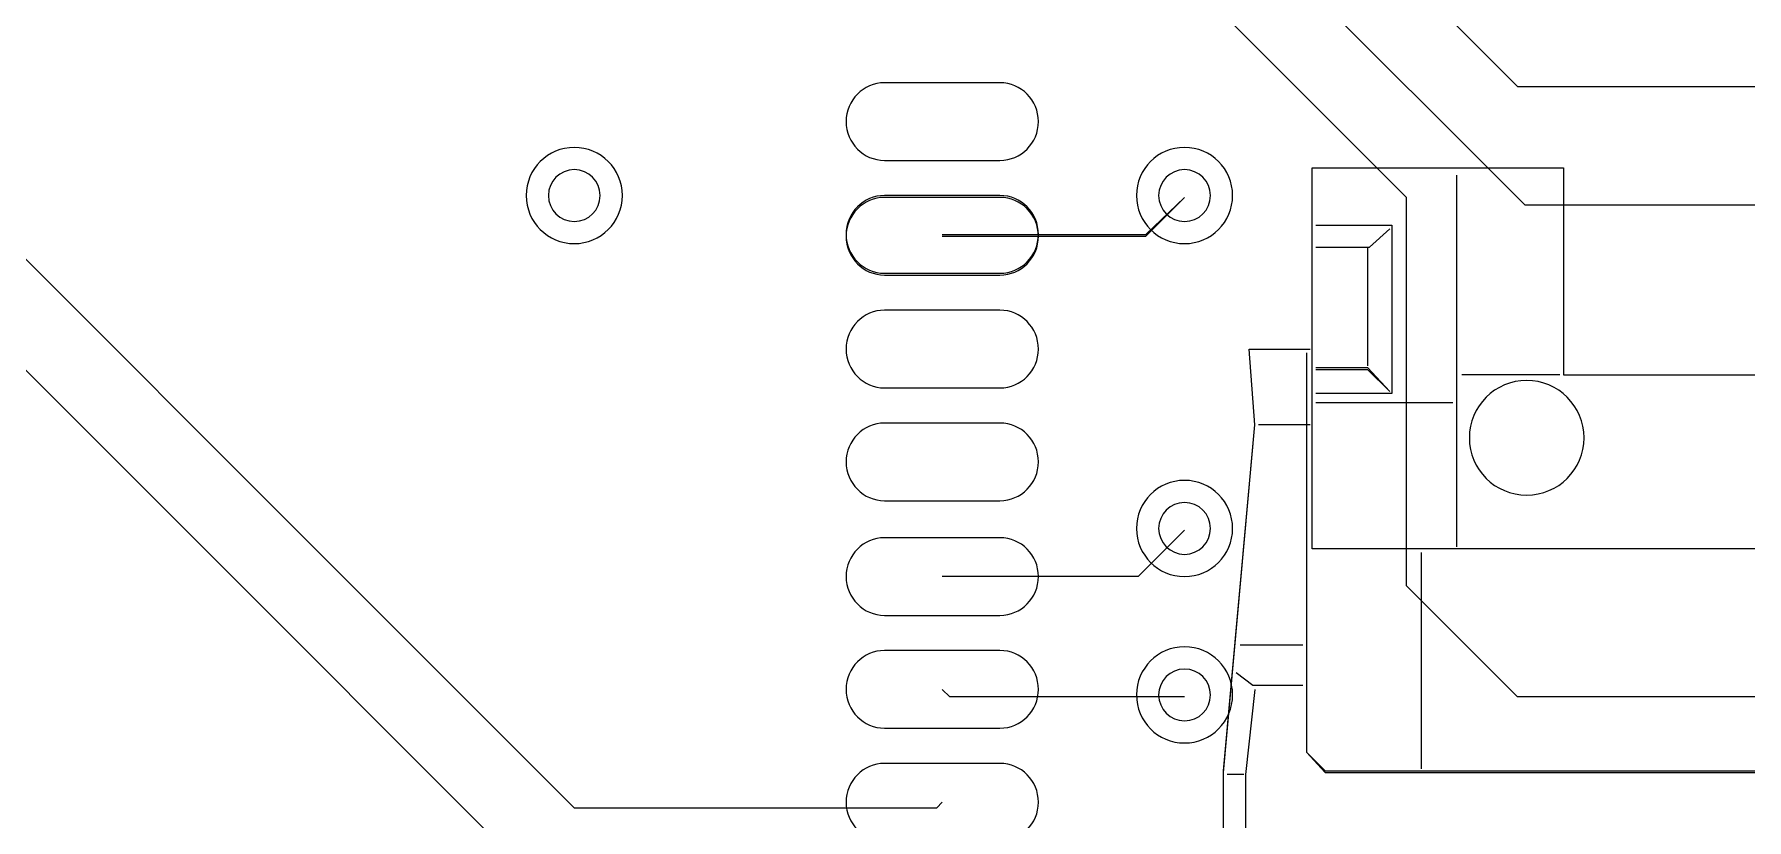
# Model space of a CAD drawing. Extents: x 82 to 212, y 79 to 137.
# Drawn here: x 159.82 to 179.42, y 105.19 to 114.18 of the extents above; entities that cross this region are included whole.
import ezdxf

# ---------------------------------------------------------------- set-up
doc = ezdxf.new("R2010")
doc.units = 0
doc.layers.add('Circuit_2013-04-18', color=7, linetype='CONTINUOUS')
doc.layers.add('Circuit_2013-08-08', color=7, linetype='CONTINUOUS')

msp = doc.modelspace()

# ---------------------------------------------------------------- linework, layer by layer
at = {"layer": 'Circuit_2013-04-18', "color": 5}
for points in [[(165.615056, 123.6345), (165.636222, 122.068167), (171.838056, 122.068167), (174.251056, 118.279333), (174.251056, 114.850333), (176.875722, 112.225667), (180.812722, 112.225667)], [(167.901056, 123.6345), (171.541722, 123.6345), (174.886056, 118.660333), (174.886056, 115.485333), (176.791056, 113.580333), (183.119889, 113.580333), (183.119889, 112.310333)], [(156.471056, 121.814167), (156.471056, 114.850333), (165.996056, 105.325333), (170.144722, 105.325333), (170.208222, 105.388833)], [(155.709056, 120.798167), (155.709056, 114.342333), (165.996056, 104.055333), (170.165889, 104.055333), (170.208222, 104.0765)], [(185.892722, 112.225667), (185.892722, 106.595333), (176.791056, 106.595333), (175.521056, 107.865333), (175.521056, 112.310333), (173.362056, 114.469333), (163.075056, 114.469333), (163.096222, 114.8715), (163.096222, 117.9195)], [(170.208222, 111.865833), (172.536556, 111.865833), (172.981056, 112.310333)], [(172.981056, 108.500333), (172.451889, 107.971167), (170.208222, 107.971167)], [(172.981056, 106.595333), (170.292889, 106.595333), (170.208222, 106.68)]]:
    msp.add_lwpolyline(points, dxfattribs=at)
at = {"layer": 'Circuit_2013-04-18', "color": 7}
for points in [[(170.868622, 113.622667), (169.547822, 113.622667)], [(169.107556, 113.178167), (169.107556, 113.178167)], [(169.547822, 112.733667), (170.868622, 112.733667)], [(166.292389, 112.3315), (166.292389, 112.3315)], [(166.546389, 112.3315), (166.546389, 112.3315)], [(170.868622, 112.310333), (169.547822, 112.310333)], [(173.277389, 112.3315), (173.277389, 112.3315)], [(173.531389, 112.3315), (173.531389, 112.3315)], [(169.107556, 111.865833), (169.107556, 111.865833)], [(169.547822, 111.421333), (170.868622, 111.421333)], [(170.868622, 111.019167), (169.547822, 111.019167)], [(169.107556, 110.574667), (169.107556, 110.574667)], [(169.547822, 110.130167), (170.868622, 110.130167)], [(170.868622, 109.728), (169.547822, 109.728)], [(177.553056, 109.558667), (177.553056, 109.558667)], [(169.107556, 109.2835), (169.107556, 109.2835)], [(169.547822, 108.839), (170.868622, 108.839)], [(170.868622, 108.415667), (169.547822, 108.415667)], [(173.277389, 108.5215), (173.277389, 108.5215)], [(173.531389, 108.5215), (173.531389, 108.5215)], [(169.107556, 107.971167), (169.107556, 107.971167)], [(169.547822, 107.526667), (170.868622, 107.526667)], [(170.868622, 107.1245), (169.547822, 107.1245)], [(169.107556, 106.68), (169.107556, 106.68)], [(173.277389, 106.6165), (173.277389, 106.6165)], [(173.531389, 106.6165), (173.531389, 106.6165)], [(169.547822, 106.2355), (170.868622, 106.2355)], [(170.868622, 105.833333), (169.547822, 105.833333)], [(169.107556, 105.388833), (169.107556, 105.388833)]]:
    msp.add_lwpolyline(points, dxfattribs=at)
at = {"layer": 'Circuit_2013-04-18', "color": 6}
for points in [[(186.993389, 110.278333), (186.993389, 112.649), (189.491056, 112.649), (189.491056, 108.288667), (174.441556, 108.288667), (174.441556, 112.649), (177.320222, 112.649), (177.320222, 110.278333), (186.993389, 110.278333), (187.861222, 110.278333)], [(176.092556, 112.564333), (176.092556, 108.309833)], [(174.483889, 111.992833), (175.351722, 111.992833), (175.351722, 110.066667), (174.483889, 110.066667)], [(174.483889, 111.738833), (175.076556, 111.738833), (175.097722, 111.738833), (175.330556, 111.9505)], [(175.076556, 111.738833), (175.076556, 110.384167)], [(189.575722, 110.574667), (190.253056, 110.574667), (190.147222, 109.706833), (190.591722, 105.7275), (190.591722, 104.690333), (190.083722, 104.690333), (190.083722, 90.191167), (190.591722, 90.191167), (190.591722, 82.698167), (186.993389, 82.698167), (186.993389, 88.519), (177.362556, 88.519), (177.362556, 82.698167), (173.404389, 82.698167), (173.404389, 87.5665), (173.404389, 90.191167), (173.912389, 90.191167), (173.912389, 104.690333), (173.425556, 104.690333), (173.425556, 105.7275), (173.785389, 109.706833), (173.721889, 110.574667), (174.420389, 110.574667)], [(174.378056, 110.532333), (174.378056, 105.960333), (174.589722, 105.7275), (189.279389, 105.7275), (189.385222, 105.769833), (189.491056, 105.812167), (189.554556, 105.918), (189.575722, 106.023833), (189.575722, 110.532333)], [(174.483889, 110.341833), (175.076556, 110.341833), (175.330556, 110.087833)], [(177.277889, 110.278333), (176.156056, 110.278333)], [(176.050222, 109.960833), (174.483889, 109.960833)], [(174.420389, 109.706833), (173.827722, 109.706833)], [(175.690389, 108.246333), (175.690389, 105.769833)], [(173.616056, 107.188), (174.335722, 107.188)], [(174.335722, 106.722333), (173.764222, 106.722333), (173.573722, 106.8705)], [(173.785389, 106.68), (173.679556, 105.706333), (173.679556, 104.7115)], [(173.658389, 105.706333), (173.467889, 105.706333)]]:
    msp.add_lwpolyline(points, dxfattribs=at)
at = {"layer": 'Circuit_2013-04-18', "color": 7}
for points in [[(169.547822, 113.622667), (169.304671, 113.622667), (169.107556, 113.423658), (169.107556, 113.178167)], [(171.308889, 113.178167), (171.308889, 113.423658), (171.111774, 113.622667), (170.868622, 113.622667)], [(169.107556, 113.178167), (169.107556, 112.932676), (169.304671, 112.733667), (169.547822, 112.733667)], [(170.868622, 112.733667), (171.111774, 112.733667), (171.308889, 112.932676), (171.308889, 113.178167)], [(165.996056, 112.881833), (165.692114, 112.881833), (165.445722, 112.635439), (165.445722, 112.3315)], [(166.546389, 112.3315), (166.546389, 112.635439), (166.299998, 112.881833), (165.996056, 112.881833)], [(172.981056, 112.881833), (172.677114, 112.881833), (172.430722, 112.635439), (172.430722, 112.3315)], [(173.531389, 112.3315), (173.531389, 112.635439), (173.284998, 112.881833), (172.981056, 112.881833)], [(165.996056, 112.627833), (165.832395, 112.627833), (165.699722, 112.495161), (165.699722, 112.3315)], [(166.292389, 112.3315), (166.292389, 112.495161), (166.159716, 112.627833), (165.996056, 112.627833)], [(172.981056, 112.627833), (172.817395, 112.627833), (172.684722, 112.495161), (172.684722, 112.3315)], [(173.277389, 112.3315), (173.277389, 112.495161), (173.144716, 112.627833), (172.981056, 112.627833)], [(165.445722, 112.3315), (165.445722, 112.027558), (165.692114, 111.781167), (165.996056, 111.781167)], [(165.699722, 112.3315), (165.699722, 112.167839), (165.832395, 112.035167), (165.996056, 112.035167)], [(165.996056, 111.781167), (166.299998, 111.781167), (166.546389, 112.027558), (166.546389, 112.3315)], [(165.996056, 112.035167), (166.159716, 112.035167), (166.292389, 112.167839), (166.292389, 112.3315)], [(169.547822, 112.310333), (169.304671, 112.310333), (169.107556, 112.111324), (169.107556, 111.865833)], [(171.308889, 111.865833), (171.308889, 112.111324), (171.111774, 112.310333), (170.868622, 112.310333)], [(172.430722, 112.3315), (172.430722, 112.027558), (172.677114, 111.781167), (172.981056, 111.781167)], [(172.684722, 112.3315), (172.684722, 112.167839), (172.817395, 112.035167), (172.981056, 112.035167)], [(172.981056, 111.781167), (173.284998, 111.781167), (173.531389, 112.027558), (173.531389, 112.3315)], [(172.981056, 112.035167), (173.144716, 112.035167), (173.277389, 112.167839), (173.277389, 112.3315)], [(169.107556, 111.865833), (169.107556, 111.620342), (169.304671, 111.421333), (169.547822, 111.421333)], [(170.868622, 111.421333), (171.111774, 111.421333), (171.308889, 111.620342), (171.308889, 111.865833)], [(169.547822, 111.019167), (169.304671, 111.019167), (169.107556, 110.820158), (169.107556, 110.574667)], [(171.308889, 110.574667), (171.308889, 110.820158), (171.111774, 111.019167), (170.868622, 111.019167)], [(169.107556, 110.574667), (169.107556, 110.329176), (169.304671, 110.130167), (169.547822, 110.130167)], [(170.868622, 110.130167), (171.111774, 110.130167), (171.308889, 110.329176), (171.308889, 110.574667)], [(176.896889, 110.214833), (176.534499, 110.214833), (176.240722, 109.921057), (176.240722, 109.558667)], [(177.553056, 109.558667), (177.553056, 109.921057), (177.259279, 110.214833), (176.896889, 110.214833)], [(169.547822, 109.728), (169.304671, 109.728), (169.107556, 109.528991), (169.107556, 109.2835)], [(171.308889, 109.2835), (171.308889, 109.528991), (171.111774, 109.728), (170.868622, 109.728)], [(176.240722, 109.558667), (176.240722, 109.196276), (176.534499, 108.9025), (176.896889, 108.9025)], [(176.896889, 108.9025), (177.259279, 108.9025), (177.553056, 109.196276), (177.553056, 109.558667)], [(169.107556, 109.2835), (169.107556, 109.038009), (169.304671, 108.839), (169.547822, 108.839)], [(170.868622, 108.839), (171.111774, 108.839), (171.308889, 109.038009), (171.308889, 109.2835)], [(172.981056, 109.071833), (172.677114, 109.071833), (172.430722, 108.825439), (172.430722, 108.5215)], [(173.531389, 108.5215), (173.531389, 108.825439), (173.284998, 109.071833), (172.981056, 109.071833)], [(172.981056, 108.817833), (172.817395, 108.817833), (172.684722, 108.685161), (172.684722, 108.5215)], [(173.277389, 108.5215), (173.277389, 108.685161), (173.144716, 108.817833), (172.981056, 108.817833)], [(169.547822, 108.415667), (169.304671, 108.415667), (169.107556, 108.216658), (169.107556, 107.971167)], [(171.308889, 107.971167), (171.308889, 108.216658), (171.111774, 108.415667), (170.868622, 108.415667)], [(172.430722, 108.5215), (172.430722, 108.217558), (172.677114, 107.971167), (172.981056, 107.971167)], [(172.684722, 108.5215), (172.684722, 108.357839), (172.817395, 108.225167), (172.981056, 108.225167)], [(172.981056, 107.971167), (173.284998, 107.971167), (173.531389, 108.217558), (173.531389, 108.5215)], [(172.981056, 108.225167), (173.144716, 108.225167), (173.277389, 108.357839), (173.277389, 108.5215)], [(169.107556, 107.971167), (169.107556, 107.725676), (169.304671, 107.526667), (169.547822, 107.526667)], [(170.868622, 107.526667), (171.111774, 107.526667), (171.308889, 107.725676), (171.308889, 107.971167)], [(169.547822, 107.1245), (169.304671, 107.1245), (169.107556, 106.925491), (169.107556, 106.68)], [(171.308889, 106.68), (171.308889, 106.925491), (171.111774, 107.1245), (170.868622, 107.1245)], [(172.981056, 107.166833), (172.677114, 107.166833), (172.430722, 106.920439), (172.430722, 106.6165)], [(173.531389, 106.6165), (173.531389, 106.920439), (173.284998, 107.166833), (172.981056, 107.166833)], [(172.981056, 106.912833), (172.817395, 106.912833), (172.684722, 106.780161), (172.684722, 106.6165)], [(173.277389, 106.6165), (173.277389, 106.780161), (173.144716, 106.912833), (172.981056, 106.912833)], [(169.107556, 106.68), (169.107556, 106.434509), (169.304671, 106.2355), (169.547822, 106.2355)], [(170.868622, 106.2355), (171.111774, 106.2355), (171.308889, 106.434509), (171.308889, 106.68)], [(172.430722, 106.6165), (172.430722, 106.312558), (172.677114, 106.066167), (172.981056, 106.066167)], [(172.684722, 106.6165), (172.684722, 106.452839), (172.817395, 106.320167), (172.981056, 106.320167)], [(172.981056, 106.066167), (173.284998, 106.066167), (173.531389, 106.312558), (173.531389, 106.6165)], [(172.981056, 106.320167), (173.144716, 106.320167), (173.277389, 106.452839), (173.277389, 106.6165)], [(169.547822, 105.833333), (169.304671, 105.833333), (169.107556, 105.634324), (169.107556, 105.388833)], [(171.308889, 105.388833), (171.308889, 105.634324), (171.111774, 105.833333), (170.868622, 105.833333)], [(169.107556, 105.388833), (169.107556, 105.143342), (169.304671, 104.944333), (169.547822, 104.944333)], [(170.868622, 104.944333), (171.111774, 104.944333), (171.308889, 105.143342), (171.308889, 105.388833)]]:
    msp.add_open_spline(points, degree=3, dxfattribs=at)
at = {"layer": 'Circuit_2013-08-08', "color": 5}
for points in [[(165.615056, 123.6345), (165.636222, 122.089333), (171.838056, 122.089333), (174.251056, 118.279333), (174.251056, 114.850333), (176.875722, 112.225667), (180.812722, 112.225667)], [(167.901056, 123.6345), (171.541722, 123.6345), (174.886056, 118.660333), (174.886056, 115.485333), (176.791056, 113.580333), (183.119889, 113.580333), (183.119889, 112.310333)], [(156.471056, 121.835333), (156.471056, 114.850333), (165.996056, 105.325333), (170.144722, 105.325333), (170.208222, 105.388833)], [(155.709056, 120.819333), (155.709056, 114.342333), (165.996056, 104.055333), (170.165889, 104.055333), (170.208222, 104.0765)], [(185.892722, 112.225667), (185.892722, 106.595333), (176.791056, 106.595333), (175.521056, 107.865333), (175.521056, 112.310333), (173.362056, 114.469333), (163.075056, 114.469333), (163.096222, 114.8715), (163.096222, 117.9195)], [(170.208222, 111.887), (172.536556, 111.887), (172.981056, 112.310333)], [(172.981056, 108.500333), (172.451889, 107.971167), (170.208222, 107.971167)], [(172.981056, 106.595333), (170.292889, 106.595333), (170.208222, 106.68)]]:
    msp.add_lwpolyline(points, dxfattribs=at)
at = {"layer": 'Circuit_2013-08-08', "color": 7}
for points in [[(170.868622, 113.622667), (169.547822, 113.622667)], [(169.107556, 113.178167), (169.107556, 113.178167)], [(169.547822, 112.733667), (170.868622, 112.733667)], [(166.292389, 112.3315), (166.292389, 112.3315)], [(166.546389, 112.3315), (166.546389, 112.3315)], [(170.868622, 112.3315), (169.547822, 112.3315)], [(173.277389, 112.3315), (173.277389, 112.3315)], [(173.531389, 112.3315), (173.531389, 112.3315)], [(169.107556, 111.887), (169.107556, 111.887)], [(169.547822, 111.4425), (170.868622, 111.4425)], [(170.868622, 111.019167), (169.547822, 111.019167)], [(169.107556, 110.574667), (169.107556, 110.574667)], [(169.547822, 110.130167), (170.868622, 110.130167)], [(170.868622, 109.728), (169.547822, 109.728)], [(177.553056, 109.558667), (177.553056, 109.558667)], [(169.107556, 109.2835), (169.107556, 109.2835)], [(169.547822, 108.839), (170.868622, 108.839)], [(170.868622, 108.415667), (169.547822, 108.415667)], [(173.277389, 108.5215), (173.277389, 108.5215)], [(173.531389, 108.5215), (173.531389, 108.5215)], [(169.107556, 107.971167), (169.107556, 107.971167)], [(169.547822, 107.526667), (170.868622, 107.526667)], [(170.868622, 107.1245), (169.547822, 107.1245)], [(169.107556, 106.68), (169.107556, 106.68)], [(173.277389, 106.6165), (173.277389, 106.6165)], [(173.531389, 106.6165), (173.531389, 106.6165)], [(169.547822, 106.2355), (170.868622, 106.2355)], [(170.868622, 105.833333), (169.547822, 105.833333)], [(169.107556, 105.388833), (169.107556, 105.388833)]]:
    msp.add_lwpolyline(points, dxfattribs=at)
at = {"layer": 'Circuit_2013-08-08', "color": 6}
for points in [[(186.993389, 110.278333), (186.993389, 112.649), (189.491056, 112.649), (189.491056, 108.288667), (174.441556, 108.288667), (174.441556, 112.649), (177.320222, 112.649), (177.320222, 110.278333), (186.993389, 110.278333), (187.861222, 110.278333)], [(176.092556, 112.564333), (176.092556, 108.309833)], [(174.483889, 111.992833), (175.351722, 111.992833), (175.351722, 110.066667), (174.483889, 110.066667)], [(174.483889, 111.738833), (175.076556, 111.738833), (175.097722, 111.738833), (175.330556, 111.9505)], [(175.076556, 111.738833), (175.076556, 110.384167)], [(189.575722, 110.574667), (190.253056, 110.574667), (190.147222, 109.706833), (190.591722, 105.748667), (190.591722, 104.690333), (190.083722, 104.690333), (190.083722, 90.191167), (190.591722, 90.191167), (190.591722, 82.698167), (186.993389, 82.698167), (186.993389, 88.519), (177.362556, 88.519), (177.362556, 82.698167), (173.404389, 82.698167), (173.404389, 87.5665), (173.404389, 90.191167), (173.912389, 90.191167), (173.912389, 104.690333), (173.425556, 104.690333), (173.425556, 105.748667), (173.785389, 109.706833), (173.721889, 110.574667), (174.420389, 110.574667)], [(174.378056, 110.532333), (174.378056, 105.960333), (174.589722, 105.748667), (189.279389, 105.748667), (189.385222, 105.769833), (189.491056, 105.833333), (189.554556, 105.918), (189.575722, 106.023833), (189.575722, 110.532333)], [(174.483889, 110.363), (175.076556, 110.363), (175.330556, 110.087833)], [(177.277889, 110.278333), (176.156056, 110.278333)], [(176.050222, 109.960833), (174.483889, 109.960833)], [(174.420389, 109.706833), (173.827722, 109.706833)], [(175.690389, 108.246333), (175.690389, 105.769833)], [(173.616056, 107.188), (174.335722, 107.188)], [(174.335722, 106.722333), (173.764222, 106.722333), (173.573722, 106.8705)], [(173.785389, 106.68), (173.679556, 105.706333), (173.679556, 104.7115)], [(173.658389, 105.706333), (173.467889, 105.706333)]]:
    msp.add_lwpolyline(points, dxfattribs=at)
at = {"layer": 'Circuit_2013-08-08', "color": 7}
for points in [[(169.547822, 113.622667), (169.304671, 113.622667), (169.107556, 113.423658), (169.107556, 113.178167)], [(171.308889, 113.178167), (171.308889, 113.423658), (171.111774, 113.622667), (170.868622, 113.622667)], [(169.107556, 113.178167), (169.107556, 112.932676), (169.304671, 112.733667), (169.547822, 112.733667)], [(170.868622, 112.733667), (171.111774, 112.733667), (171.308889, 112.932676), (171.308889, 113.178167)], [(165.996056, 112.881833), (165.692114, 112.881833), (165.445722, 112.635442), (165.445722, 112.3315)], [(166.546389, 112.3315), (166.546389, 112.635442), (166.299998, 112.881833), (165.996056, 112.881833)], [(172.981056, 112.881833), (172.677114, 112.881833), (172.430722, 112.635442), (172.430722, 112.3315)], [(173.531389, 112.3315), (173.531389, 112.635442), (173.284998, 112.881833), (172.981056, 112.881833)], [(165.996056, 112.627833), (165.832395, 112.627833), (165.699722, 112.495161), (165.699722, 112.3315)], [(166.292389, 112.3315), (166.292389, 112.495161), (166.159716, 112.627833), (165.996056, 112.627833)], [(172.981056, 112.627833), (172.817395, 112.627833), (172.684722, 112.495161), (172.684722, 112.3315)], [(173.277389, 112.3315), (173.277389, 112.495161), (173.144716, 112.627833), (172.981056, 112.627833)], [(165.445722, 112.3315), (165.445722, 112.027561), (165.692114, 111.781167), (165.996056, 111.781167)], [(165.699722, 112.3315), (165.699722, 112.167839), (165.832395, 112.035167), (165.996056, 112.035167)], [(165.996056, 111.781167), (166.299998, 111.781167), (166.546389, 112.027561), (166.546389, 112.3315)], [(165.996056, 112.035167), (166.159716, 112.035167), (166.292389, 112.167839), (166.292389, 112.3315)], [(169.547822, 112.3315), (169.304671, 112.3315), (169.107556, 112.132491), (169.107556, 111.887)], [(171.308889, 111.887), (171.308889, 112.132491), (171.111774, 112.3315), (170.868622, 112.3315)], [(172.430722, 112.3315), (172.430722, 112.027561), (172.677114, 111.781167), (172.981056, 111.781167)], [(172.684722, 112.3315), (172.684722, 112.167839), (172.817395, 112.035167), (172.981056, 112.035167)], [(172.981056, 111.781167), (173.284998, 111.781167), (173.531389, 112.027561), (173.531389, 112.3315)], [(172.981056, 112.035167), (173.144716, 112.035167), (173.277389, 112.167839), (173.277389, 112.3315)], [(169.107556, 111.887), (169.107556, 111.641509), (169.304671, 111.4425), (169.547822, 111.4425)], [(170.868622, 111.4425), (171.111774, 111.4425), (171.308889, 111.641509), (171.308889, 111.887)], [(169.547822, 111.019167), (169.304671, 111.019167), (169.107556, 110.820158), (169.107556, 110.574667)], [(171.308889, 110.574667), (171.308889, 110.820158), (171.111774, 111.019167), (170.868622, 111.019167)], [(169.107556, 110.574667), (169.107556, 110.329176), (169.304671, 110.130167), (169.547822, 110.130167)], [(170.868622, 110.130167), (171.111774, 110.130167), (171.308889, 110.329176), (171.308889, 110.574667)], [(176.896889, 110.214833), (176.534499, 110.214833), (176.240722, 109.921057), (176.240722, 109.558667)], [(177.553056, 109.558667), (177.553056, 109.921057), (177.259279, 110.214833), (176.896889, 110.214833)], [(169.547822, 109.728), (169.304671, 109.728), (169.107556, 109.528991), (169.107556, 109.2835)], [(171.308889, 109.2835), (171.308889, 109.528991), (171.111774, 109.728), (170.868622, 109.728)], [(176.240722, 109.558667), (176.240722, 109.196276), (176.534499, 108.9025), (176.896889, 108.9025)], [(176.896889, 108.9025), (177.259279, 108.9025), (177.553056, 109.196276), (177.553056, 109.558667)], [(169.107556, 109.2835), (169.107556, 109.038009), (169.304671, 108.839), (169.547822, 108.839)], [(170.868622, 108.839), (171.111774, 108.839), (171.308889, 109.038009), (171.308889, 109.2835)], [(172.981056, 109.071833), (172.677114, 109.071833), (172.430722, 108.825442), (172.430722, 108.5215)], [(173.531389, 108.5215), (173.531389, 108.825442), (173.284998, 109.071833), (172.981056, 109.071833)], [(172.981056, 108.817833), (172.817395, 108.817833), (172.684722, 108.685161), (172.684722, 108.5215)], [(173.277389, 108.5215), (173.277389, 108.685161), (173.144716, 108.817833), (172.981056, 108.817833)], [(169.547822, 108.415667), (169.304671, 108.415667), (169.107556, 108.216658), (169.107556, 107.971167)], [(171.308889, 107.971167), (171.308889, 108.216658), (171.111774, 108.415667), (170.868622, 108.415667)], [(172.430722, 108.5215), (172.430722, 108.217561), (172.677114, 107.971167), (172.981056, 107.971167)], [(172.684722, 108.5215), (172.684722, 108.357839), (172.817395, 108.225167), (172.981056, 108.225167)], [(172.981056, 107.971167), (173.284998, 107.971167), (173.531389, 108.217561), (173.531389, 108.5215)], [(172.981056, 108.225167), (173.144716, 108.225167), (173.277389, 108.357839), (173.277389, 108.5215)], [(169.107556, 107.971167), (169.107556, 107.725676), (169.304671, 107.526667), (169.547822, 107.526667)], [(170.868622, 107.526667), (171.111774, 107.526667), (171.308889, 107.725676), (171.308889, 107.971167)], [(169.547822, 107.1245), (169.304671, 107.1245), (169.107556, 106.925491), (169.107556, 106.68)], [(171.308889, 106.68), (171.308889, 106.925491), (171.111774, 107.1245), (170.868622, 107.1245)], [(172.981056, 107.166833), (172.677114, 107.166833), (172.430722, 106.920442), (172.430722, 106.6165)], [(173.531389, 106.6165), (173.531389, 106.920442), (173.284998, 107.166833), (172.981056, 107.166833)], [(172.981056, 106.912833), (172.817395, 106.912833), (172.684722, 106.780161), (172.684722, 106.6165)], [(173.277389, 106.6165), (173.277389, 106.780161), (173.144716, 106.912833), (172.981056, 106.912833)], [(169.107556, 106.68), (169.107556, 106.434509), (169.304671, 106.2355), (169.547822, 106.2355)], [(170.868622, 106.2355), (171.111774, 106.2355), (171.308889, 106.434509), (171.308889, 106.68)], [(172.430722, 106.6165), (172.430722, 106.312561), (172.677114, 106.066167), (172.981056, 106.066167)], [(172.684722, 106.6165), (172.684722, 106.452839), (172.817395, 106.320167), (172.981056, 106.320167)], [(172.981056, 106.066167), (173.284998, 106.066167), (173.531389, 106.312561), (173.531389, 106.6165)], [(172.981056, 106.320167), (173.144716, 106.320167), (173.277389, 106.452839), (173.277389, 106.6165)], [(169.547822, 105.833333), (169.304671, 105.833333), (169.107556, 105.634324), (169.107556, 105.388833)], [(171.308889, 105.388833), (171.308889, 105.634324), (171.111774, 105.833333), (170.868622, 105.833333)], [(169.107556, 105.388833), (169.107556, 105.143342), (169.304671, 104.944333), (169.547822, 104.944333)], [(170.868622, 104.944333), (171.111774, 104.944333), (171.308889, 105.143342), (171.308889, 105.388833)]]:
    msp.add_open_spline(points, degree=3, dxfattribs=at)

doc.saveas('drawing.dxf')
